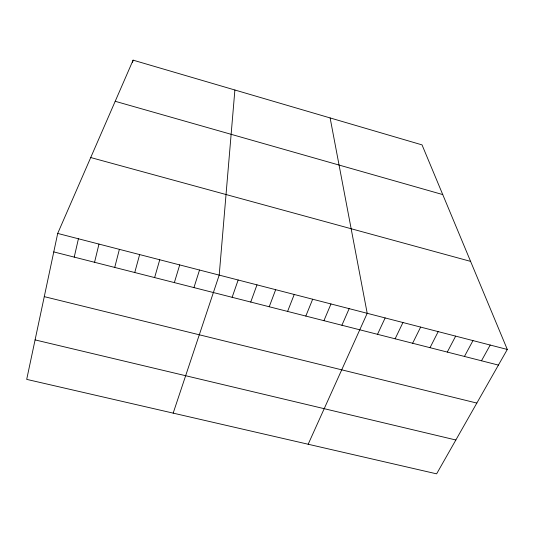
<?xml version="1.0" encoding="UTF-8"?>
<svg xmlns="http://www.w3.org/2000/svg" width="534" height="534" viewBox="0 0 534 534"><rect width="100%" height="100%" fill="white"/><g stroke="black" fill="none" stroke-linecap="round" stroke-linejoin="round"><path stroke-width="0.8" d="M234.887 90.006L219.2 275.11L173.176 413.129M57.699 233.431L26.7 379.374L436.618 473.845L507.3 349.456L422.034 144.888L133.106 60.155L57.699 233.431L507.3 349.456M74.239 257.114L78.418 238.778M132.552 62.471L133.106 60.155M94.558 262.287L98.977 244.085M114.723 267.421L119.382 249.351M134.748 272.52L139.641 254.578M154.62 277.573L159.753 259.771M174.351 282.599L179.711 264.917M193.942 287.586L199.529 270.03M232.13 297.304L238.157 280.003M250.746 302.044L256.981 284.856M269.229 306.75L275.671 289.682M287.586 311.422L294.234 294.474M305.822 316.061L312.67 299.227M323.924 320.674L330.973 303.953M341.907 325.253L349.156 308.645M308.171 444.241L367.205 313.304L330.119 117.934M377.511 334.311L385.141 317.93M395.133 338.796L402.95 322.523M412.635 343.255L420.638 327.088M430.024 347.681L438.2 331.621M447.292 352.073L455.656 336.126M464.446 356.438L472.984 340.599M481.488 360.777L490.199 345.044M35.084 339.898L455.856 439.996M44.275 296.644L476.829 403.077M53.774 251.908L498.416 365.089M90.727 157.543L470.587 261.38M115.204 101.293L442.746 194.583"/></g></svg>
